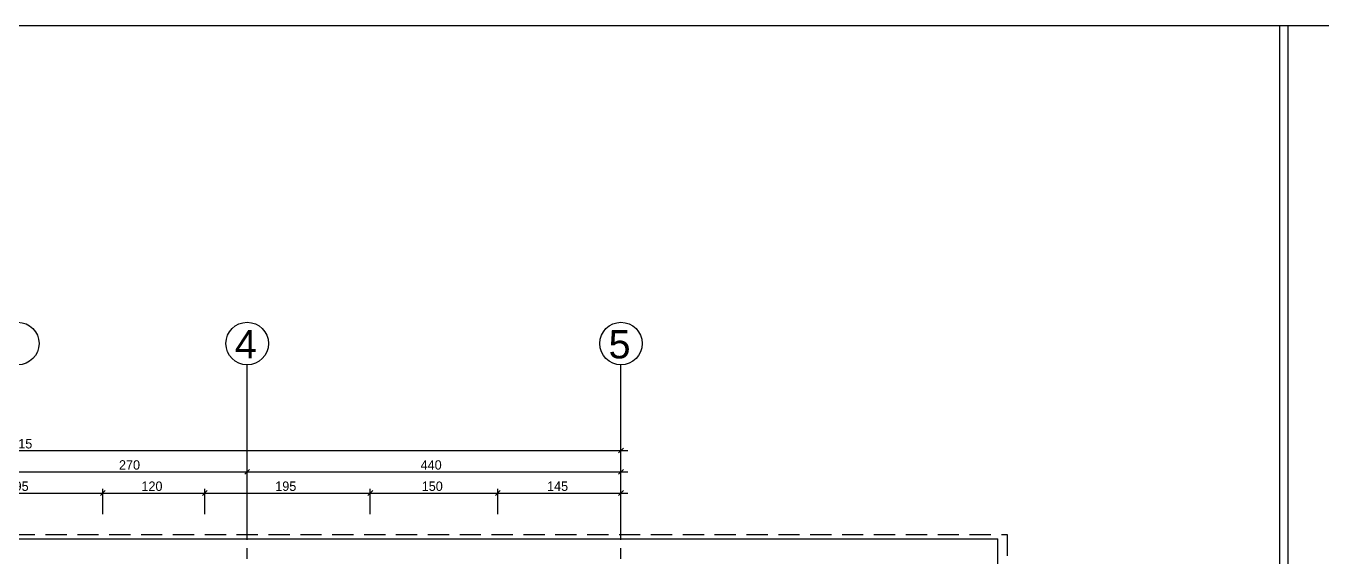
# Model space of a CAD drawing. Header units: metres. Extents: x -220 to 294, y -29 to 18.
# Drawn here: x -106.04 to -90.78, y 11.75 to 18 of the extents above; entities that cross this region are included whole.
import ezdxf

# ---------------------------------------------------------------- set-up
doc = ezdxf.new("R2010")
doc.units = ezdxf.units.M
doc.header["$MEASUREMENT"] = 0
doc.linetypes.add('DASHED2', pattern=[0.375, 0.25, -0.125])
doc.linetypes.add('HIDDEN2', pattern=[0.1875, 0.125, -0.0625])
for name, color, linetype in [('Aks', 7, 'Continuous'), ('Cizgi', 7, 'Continuous'), ('Duvar', 7, 'Continuous'), ('Mahal_Kenari', 7, 'Continuous'), ('Olculendirme', 7, 'Continuous')]:
    doc.layers.add(name, color=color, linetype=linetype)
doc.styles.add('arial_1_18', font='arial.ttf', dxfattribs={"height": 0.2})
doc.styles.add('comic sans ms_1_18', font='comic.ttf', dxfattribs={"height": 0.2})

msp = doc.modelspace()

# ---------------------------------------------------------------- linework, layer by layer
at = {"layer": 'Aks', "color": 248, "linetype": 'Continuous', "lineweight": -3}
for points in [[(-103.433, 12.01), (-103.433, 14.01)], [(-99.034, 12.01), (-99.034, 14.01)]]:
    msp.add_lwpolyline(points, dxfattribs=at)
at = {"layer": 'Aks', "color": 248, "linetype": 'HIDDEN2', "lineweight": -3}
for points in [[(-103.433, -3.575), (-103.433, 12.01)], [(-99.034, -3.575), (-99.034, 12.01)]]:
    msp.add_lwpolyline(points, dxfattribs=at)
at = {"layer": 'Aks', "color": 115, "linetype": 'Continuous', "lineweight": -3}
for centre in [(-106.133, 14.26), (-103.433, 14.26), (-99.034, 14.26)]:
    msp.add_circle(centre, 0.25, dxfattribs=at)
at = {"layer": 'Cizgi', "color": 216, "linetype": 'Continuous', "lineweight": -3}
for points in [[(-91.183, 18), (-117.783, 18)], [(-66.283, 18), (-91.283, 18)], [(-91.283, 18), (-91.283, -12)], [(-91.183, -12), (-91.183, 18)]]:
    msp.add_lwpolyline(points, dxfattribs=at)
at = {"layer": 'Cizgi', "color": 1, "linetype": 'DASHED2', "lineweight": -3}
for points in [[(-117.057, 12.01), (-94.49, 12.01)], [(-94.49, 12.01), (-94.547, -3.7)]]:
    msp.add_lwpolyline(points, dxfattribs=at)
at = {"layer": 'Duvar', "color": 166, "linetype": 'Continuous', "lineweight": -3}
for points in [[(-113.183, 11.96), (-99.034, 11.96)], [(-99.034, 11.96), (-94.597, 11.96)], [(-94.597, 8.5), (-94.597, 11.96)]]:
    msp.add_lwpolyline(points, dxfattribs=at)
at = {"layer": 'Mahal_Kenari', "color": 167, "linetype": 'Continuous', "lineweight": -3}
msp.add_lwpolyline([(-99.034, 11.96), (-99.034, 12.01)], dxfattribs=at)
msp.add_lwpolyline([(-99.034, 11.96), (-99.034, 12.01)], dxfattribs=at)
at = {"layer": 'Olculendirme', "color": 47, "linetype": 'Continuous', "lineweight": -3}
for points in [[(-113.263, 13), (-98.954, 13)], [(-99.034, 12.95), (-99.034, 13.05)], [(-99.034, 12.5), (-99.034, 13)], [(-113.263, 12.75), (-98.954, 12.75)], [(-103.433, 12.7), (-103.433, 12.8)], [(-99.034, 12.7), (-99.034, 12.8)], [(-105.133, 12.25), (-105.133, 12.55)], [(-103.933, 12.25), (-103.933, 12.55)], [(-101.984, 12.25), (-101.984, 12.55)], [(-100.484, 12.25), (-100.484, 12.55)], [(-99.034, 12.25), (-99.034, 12.55)], [(-113.263, 12.5), (-98.954, 12.5)]]:
    msp.add_lwpolyline(points, dxfattribs=at)
at = {"layer": 'Olculendirme', "color": 59, "linetype": 'Continuous', "lineweight": -3}
for points in [[(-99.006, 13.028), (-99.062, 12.972)], [(-103.405, 12.778), (-103.461, 12.722)], [(-99.006, 12.778), (-99.062, 12.722)], [(-105.105, 12.528), (-105.161, 12.472)], [(-103.905, 12.528), (-103.961, 12.472)], [(-101.955, 12.528), (-102.012, 12.472)], [(-100.455, 12.528), (-100.512, 12.472)], [(-99.006, 12.528), (-99.062, 12.472)]]:
    msp.add_lwpolyline(points, dxfattribs=at)

# ---------------------------------------------------------------- texts
at = {"layer": 'Aks', "color": 19, "linetype": 'Continuous', "lineweight": -3, "style": 'arial_1_18'}
for s, p in [('4', (-103.579, 14.085)), ('5', (-99.18, 14.085))]:
    msp.add_text(s, height=0.333, dxfattribs=at).set_placement(p)
at = {"layer": 'Olculendirme', "color": 19, "linetype": 'Continuous', "lineweight": -3, "style": 'comic sans ms_1_18'}
for s, p in [('1415', (-106.293, 13.025)), ('270', (-104.942, 12.775)), ('440', (-101.392, 12.775)), ('195', (-106.253, 12.525)), ('120', (-104.678, 12.525)), ('195', (-103.103, 12.525)), ('150', (-101.379, 12.525)), ('145', (-99.904, 12.525))]:
    msp.add_text(s, height=0.1111, dxfattribs=at).set_placement(p)

doc.saveas('drawing.dxf')
